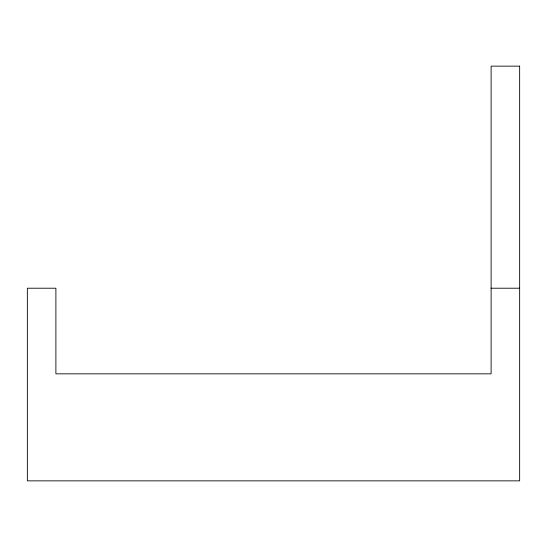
<?xml version="1.0" encoding="UTF-8"?>
<svg xmlns="http://www.w3.org/2000/svg" width="547" height="547" viewBox="0 0 547 547"><rect width="100%" height="100%" fill="white"/><g stroke="black" fill="none" stroke-linecap="round" stroke-linejoin="round"><path stroke-width="0.82" d="M491.11 288.214L519.65 288.214M519.65 66.146L491.11 66.146L491.11 373.833L55.89 373.833L55.89 288.214L27.35 288.214L27.35 480.854L519.65 480.854L519.65 66.146"/></g></svg>
